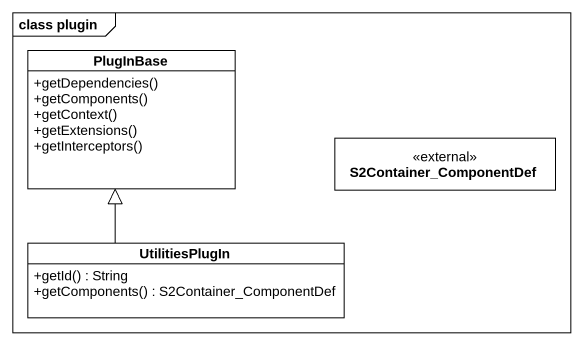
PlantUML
@startuml
mainframe class plugin
hide circle
hide empty members
skinparam classAttributeIconSize 0
class PlugInBase {
  +getDependencies()
  +getComponents()
  +getContext()
  +getExtensions()
  +getInterceptors()
}
interface S2Container_ComponentDef <<external>>
class UtilitiesPlugIn {
  +getId() : String
  +getComponents() : S2Container_ComponentDef
}
UtilitiesPlugIn -up-|> PlugInBase
@enduml
